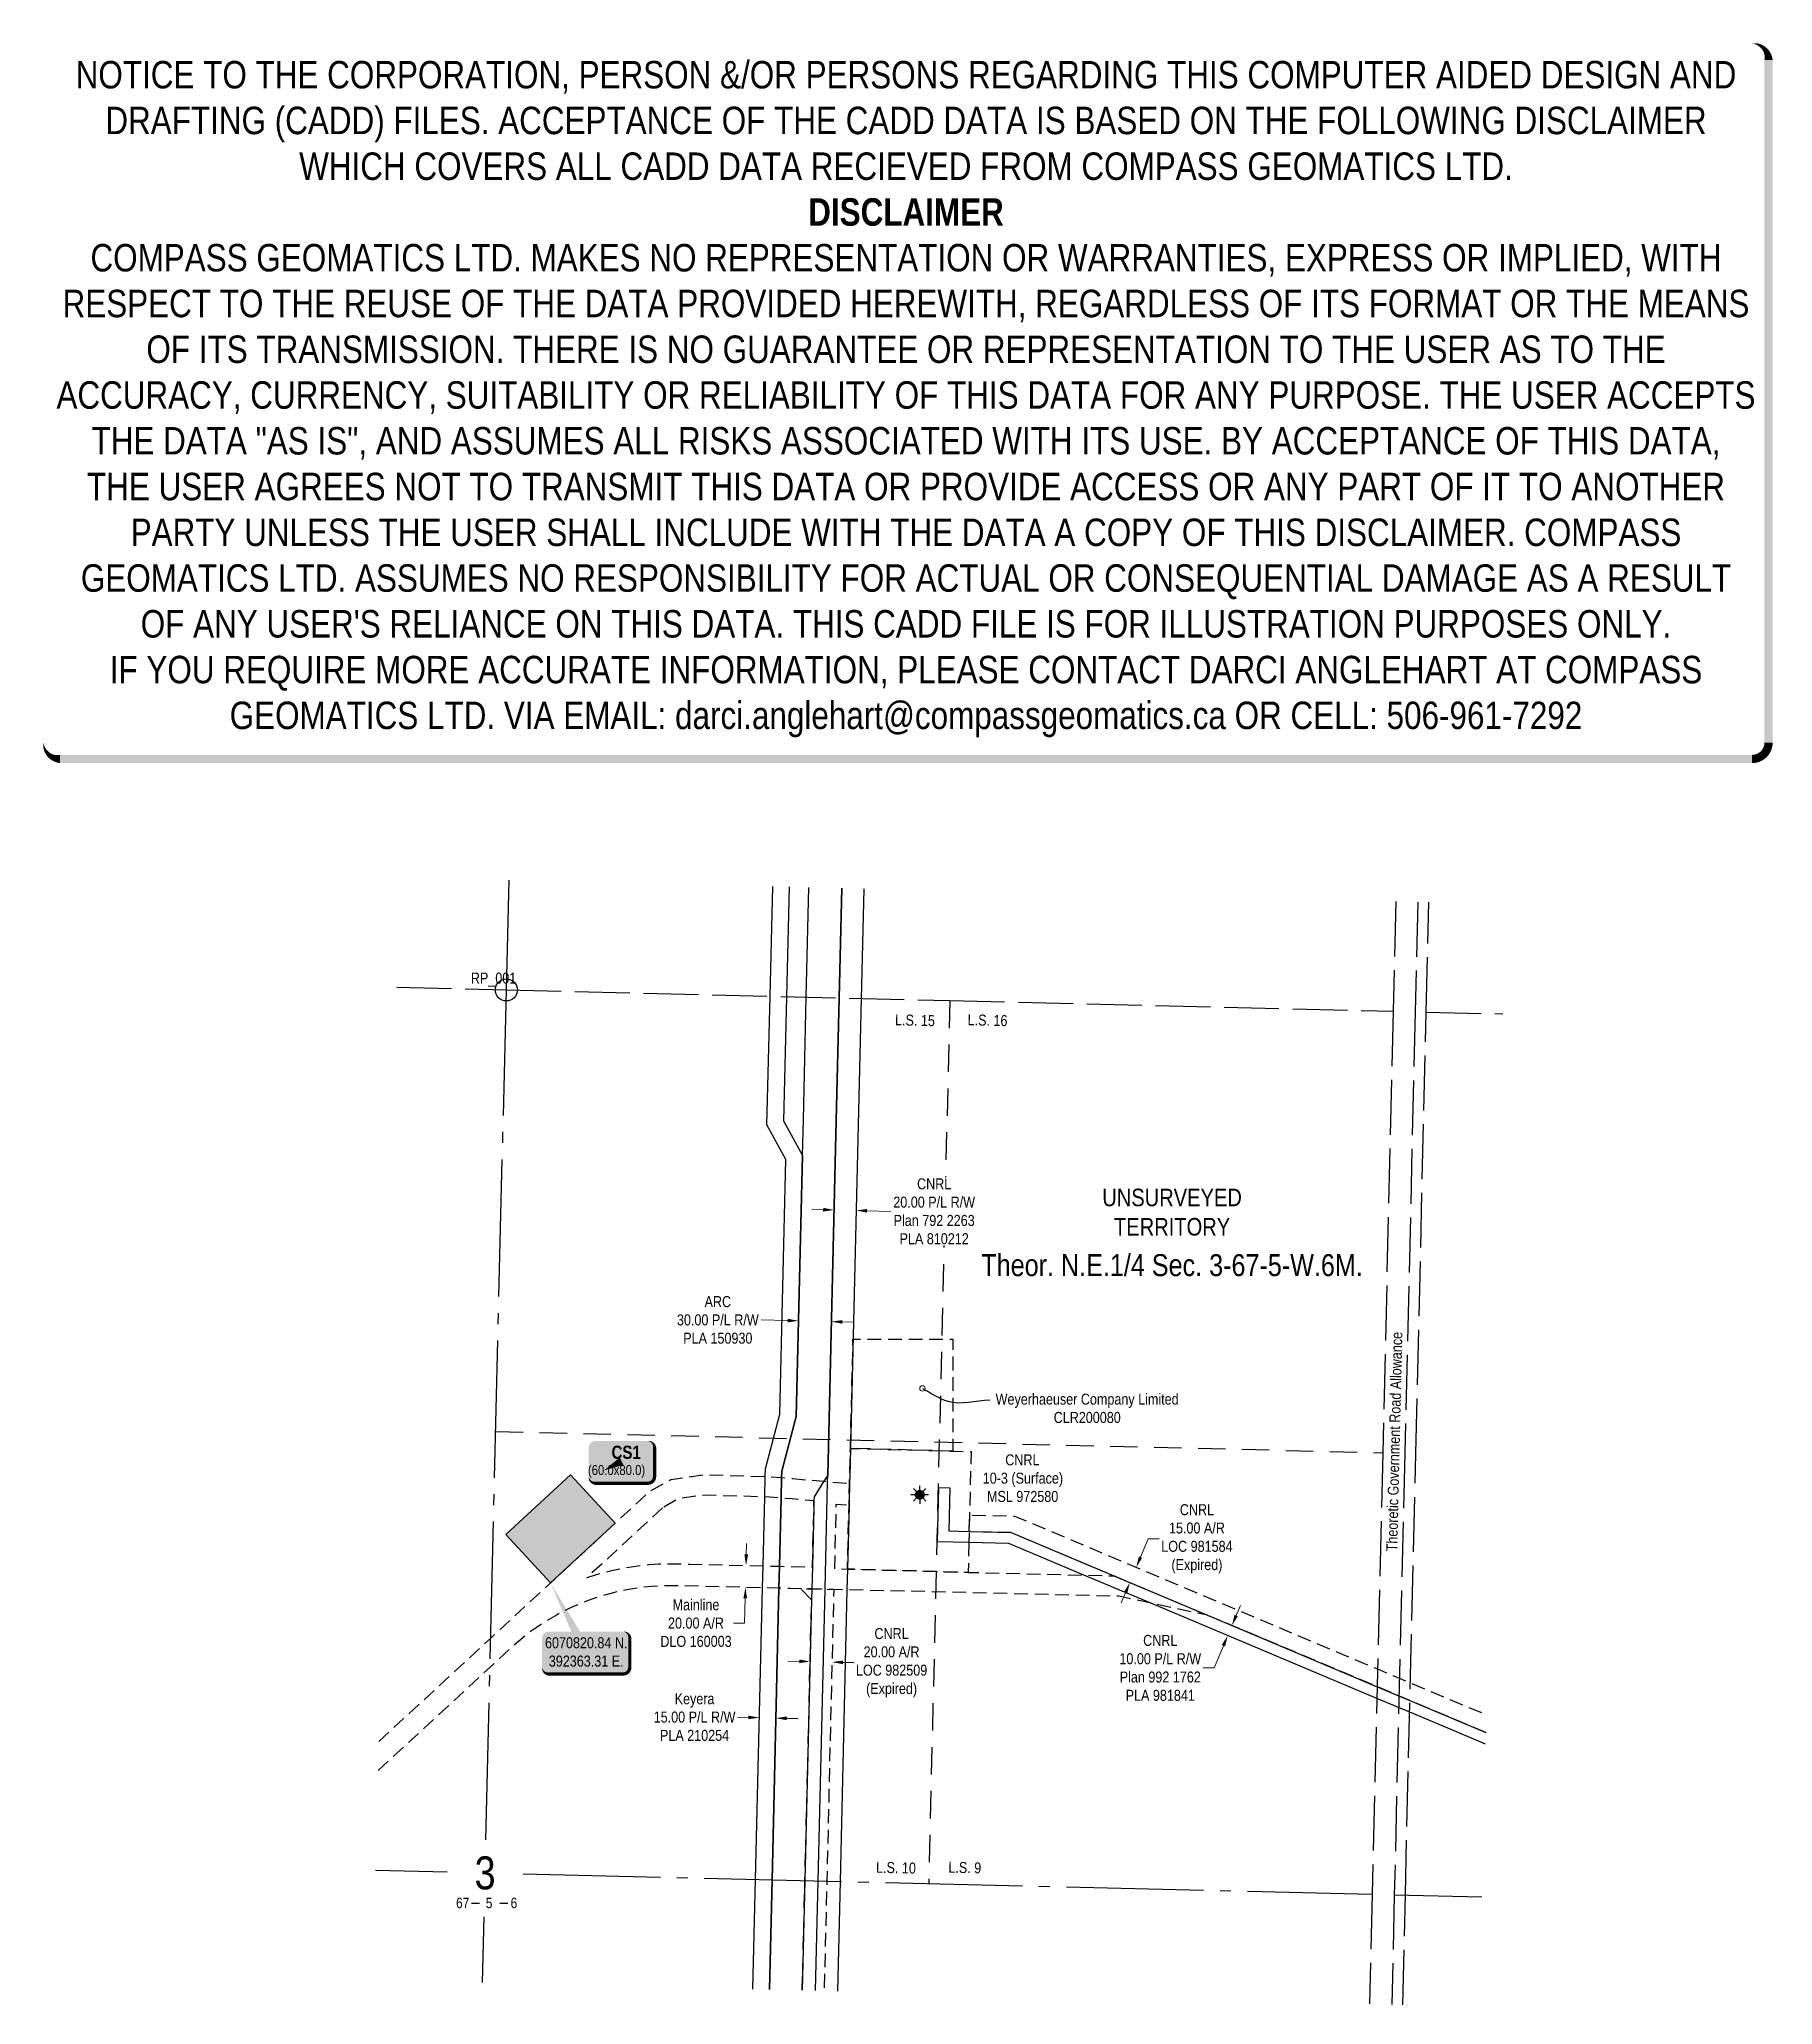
# Model space of a CAD drawing. Extents: x 391897 to 393477, y 6070437 to 6072227.
import ezdxf
from ezdxf.enums import TextEntityAlignment as Align

# ---------------------------------------------------------------- set-up
doc = ezdxf.new("R2010")
doc.units = 0
doc.header["$LTSCALE"] = 5
doc.header["$PDMODE"] = 3
doc.header["$PDSIZE"] = 10
for name, pattern in [('foc-ACCESSROAD', [3.75, 2.5, -1.25]), ('foc-LSD', [8, 5, -3]), ('foc-QUARTERLINE', [33, 25, -3, 2, -3]), ('foc-UNSURVEYED', [12.5, 10, -2.5])]:
    doc.linetypes.add(name, pattern=pattern)
doc.layers.get('Defpoints').update_dxf_attribs({"color": 9})
for name, color, linetype in [('10', 1, 'Continuous'), ('35', 37, 'Continuous'), ('9', 3, 'Continuous'), ('C-AR', 13, 'foc-ACCESSROAD'), ('C-RW', 13, 'Continuous'), ('C-SYMBOL', 7, 'Continuous'), ('C-WS', 13, 'foc-ACCESSROAD'), ('C-WS-S', 8, 'Continuous'), ('DETAIL-T', 7, 'Continuous'), ('F-AR', 190, 'foc-ACCESSROAD'), ('F-RW', 190, 'Continuous'), ('F-WS', 190, 'foc-ACCESSROAD'), ('L-ROAD-T', 7, 'Continuous'), ('L-SECLBL', 7, 'Continuous'), ('L-SECQ', 8, 'foc-QUARTERLINE'), ('L-SECTION-LSD', 7, 'foc-LSD'), ('L-UNS-T', 3, 'Continuous'), ('L-USEC', 7, 'foc-UNSURVEYED'), ('P-TEMP-BLOCKS', 250, 'Continuous'), ('P-TEMP-BLUE', 146, 'Continuous')]:
    doc.layers.add(name, color=color, linetype=linetype)
for name, color, linetype, lineweight in [('C-AR-T', 13, 'Continuous', 9), ('C-RW-T', 13, 'Continuous', 9), ('C-WS-T', 13, 'Continuous', 9), ('F-AR-T', 190, 'Continuous', 9), ('F-RW-T', 190, 'Continuous', 9), ('F-WS-T', 190, 'Continuous', 9)]:
    doc.layers.add(name, color=color, linetype=linetype, lineweight=lineweight)
doc.layers.add('DISCLAIMER', color=7, linetype='Continuous', plot=False)
doc.layers.add('P-TEMP-BLUE-H', color=7, linetype='Continuous', true_color=0x99e6ff)
doc.styles.add('100L', font='ARIALN.TTF', dxfattribs={"height": 11})
doc.styles.add('175L', font='ARIALN.TTF', dxfattribs={"height": 20})
doc.styles.add('80', font='ARIALN.TTF', dxfattribs={"height": 10})
doc.styles.add('80CG', font='ARIALN.TTF', dxfattribs={"height": 10})
doc.styles.add('80L', font='ARIALN.TTF', dxfattribs={"height": 10})
doc.styles.add('BOLD', font='ARIALNB.TTF')
doc.styles.add('SIMPLEX', font='ARIALN.TTF')
doc.dimstyles.new('Compass 5 000', dxfattribs={"dimscale": 5, "dimtxt": 9, "dimasz": 2, "dimexe": 0.2, "dimexo": 0.0625, "dimgap": 0.5, "dimtad": 0, "dimtih": 1, "dimtoh": 1, "dimzin": 0, "dimdsep": 46, "dimtxsty": '80CG', "dimcen": 0.1, "dimse1": 1, "dimse2": 1, "dimclrd": 256, "dimclrt": 256, "dimaunit": 1, "dimadec": 4, "dimazin": 0, "dimtfac": 0.06, "dimtofl": 0, "dimtmove": 0, "dimatfit": 1, "dimfxl": 0.2, "dimtolj": 1, "dimtzin": 0, "dimlwd": -1, "dimarcsym": 0})

# ---------------------------------------------------------------- blocks, each defined once
blk = doc.blocks.new('L-SECLBL')
at = {"layer": '9', "color": 7}
for p, q in [((-5.1, -27.8), (-12.3, -27.8)), ((20.7, -27.8), (13.5, -27.8))]:
    blk.add_line(p, q, dxfattribs=at)
at = {"layer": '10', "color": 2, "style": 'SIMPLEX'}
blk.add_attdef('SEC', text='', height=30, dxfattribs=at).set_placement((0, 0), align=Align.MIDDLE)
at = {"layer": '10', "color": 5, "style": '80L'}
blk.add_attdef('TWP', text='', height=9.5, dxfattribs=at).set_placement((-14.4, -27.4), align=Align.MIDDLE_RIGHT)
blk.add_attdef('RGE', text='', height=9.5, dxfattribs=at).set_placement((3.6, -27.4), align=Align.MIDDLE_CENTER)
blk.add_attdef('MER', text='', height=9.5, dxfattribs=at).set_placement((23.2, -27.4), align=Align.MIDDLE_LEFT)
blk = doc.blocks.new('*U21')
h = blk.add_hatch(color=254)
edge = h.paths.add_edge_path()
edge.add_line((-34, -20), (34, -20))
edge.add_arc((34, -14), 6, 270, 360)
edge.add_line((40, -14), (40, 12.5))
edge.add_arc((34, 12.5), 6, 0, 90)
edge.add_line((34, 18.5), (-34, 18.5))
edge.add_arc((-34, 12.5), 6, 90, 180)
edge.add_line((-40, 12.5), (-40, -14))
edge.add_arc((-34, -14), 6, 180, 270)
at = {"color": 1, "flags": 128}
blk.add_lwpolyline([(-32.2, 62.9, 0, 10, 0), (0, 0, 5, 5, 0)], format="xyseb", dxfattribs=at)
blk.add_lwpolyline([(-34, -20, 3, 3, 0), (34, -20, 3, 3, 0.414214), (40, -14, 3, 3, 0), (40, 12.5, 3, 0, 0.414214), (34, 18.5, 0, 0, 0), (-34, 18.5, 0, 0, 0.414214), (-40, 12.5, 0, 0, 0), (-40, -14, 0, 3, 0.414214)], format="xyseb", close=True, dxfattribs=at)
at = {"color": 1, "style": '80'}
blk.add_attdef('ENTER_TEXT_001', (-36, -5), '', height=10, dxfattribs=at)
blk = doc.blocks.new('*U22')
at = {"true_color": 0x99e6ff}
h = blk.add_hatch(color=141, dxfattribs=at)
edge = h.paths.add_edge_path()
edge.add_line((-24, -20), (24, -20))
edge.add_arc((24, -14), 6, 270, 360)
edge.add_line((30, -14), (30, 12.5))
edge.add_arc((24, 12.5), 6, 0, 90)
edge.add_line((24, 18.5), (-24, 18.5))
edge.add_arc((-24, 12.5), 6, 90, 180)
edge.add_line((-30, 12.5), (-30, -14))
edge.add_arc((-24, -14), 6, 180, 270)
at = {"color": 250, "flags": 128}
blk.add_lwpolyline([(-24, -20, 3, 3, 0), (24, -20, 3, 3, 0.414214), (30, -14, 3, 3, 0), (30, 12.5, 3, 0, 0.414214), (24, 18.5, 0, 0, 0), (-24, 18.5, 0, 0, 0.414214), (-30, 12.5, 0, 0, 0), (-30, -14, 0, 3, 0.414214)], format="xyseb", close=True, dxfattribs=at)
at = {"flags": 128}
blk.add_lwpolyline([(-16.1, -8.3, 0, 7.5, 0), (0, 0, 0, 0, 0)], format="xyseb", dxfattribs=at)
at = {"color": 250}
for tag, p, height, style in [('TEMP_AREA_W1_001', (-9.2, 2.2), 12, 'BOLD'), ('ENTER_TEXT_001', (-30.7, -12.5), 9, '80')]:
    blk.add_attdef(tag, p, '', height=height, dxfattribs=dict(at, style=style))
blk = doc.blocks.new('*D23')
at = {"layer": 'Defpoints', "color": 0, "transparency": 16777216}
for p in [(392519.5, 6070837.3), (392519, 6070817.3), (392540.9, 6070816.8)]:
    blk.add_point(p, dxfattribs=at)
at = {"layer": 'F-AR-T', "transparency": 16777216}
for p, q in [((392541.6, 6070846.7), (392541.9, 6070856.7)), ((392540.7, 6070806.8), (392540.1, 6070784.2)), ((392540.1, 6070784.2), (392530.1, 6070784.2))]:
    blk.add_line(p, q, dxfattribs=at)
for points in [[(392539.9, 6070846.8), (392543.3, 6070846.7), (392541.4, 6070836.7)], [(392539, 6070806.8), (392542.3, 6070806.7), (392540.9, 6070816.8)]]:
    blk.add_solid(points, dxfattribs=at)
at = {"layer": 'F-AR-T', "transparency": 16777216, "insert": (392495.8, 6070784.2), "char_height": 10, "attachment_point": 5, "style": '80CG'}
blk.add_mtext('\\A1;Mainline\\P20.00 A/R\\PDLO 160003', dxfattribs=at)
blk = doc.blocks.new('*D24')
at = {"layer": 'C-AR-T', "transparency": 16777216}
for p, q in [((392589.8, 6070749.4), (392579.8, 6070749.7)), ((392629.7, 6070748.5), (392639.7, 6070748.2))]:
    blk.add_line(p, q, dxfattribs=at)
for points in [[(392589.9, 6070751.1), (392589.8, 6070747.8), (392599.8, 6070749.2)], [(392629.8, 6070750.1), (392629.7, 6070746.8), (392619.7, 6070748.7)]]:
    blk.add_solid(points, dxfattribs=at)
at = {"layer": 'Defpoints', "color": 0, "transparency": 16777216}
for p in [(392600.2, 6070763.9), (392620.1, 6070763.4), (392619.7, 6070748.7)]:
    blk.add_point(p, dxfattribs=at)
at = {"layer": 'C-AR-T', "transparency": 16777216, "insert": (392674, 6070748.2), "char_height": 10, "attachment_point": 5, "style": '80CG'}
blk.add_mtext('\\A1;CNRL\\P20.00 A/R\\PLOC 982509\\P(Expired)', dxfattribs=at)
blk = doc.blocks.new('*D25')
at = {"layer": 'C-AR-T', "transparency": 16777216}
for p, q in [((392900.8, 6070844.2), (392907.9, 6070861)), ((392907.9, 6070861), (392917.9, 6070861)), ((392887.2, 6070811.9), (392883.3, 6070802.7))]:
    blk.add_line(p, q, dxfattribs=at)
for points in [[(392899.3, 6070844.9), (392902.3, 6070843.6), (392896.9, 6070835)], [(392885.7, 6070812.6), (392888.7, 6070811.3), (392891.1, 6070821.2)]]:
    blk.add_solid(points, dxfattribs=at)
at = {"layer": 'Defpoints', "color": 0, "transparency": 16777216}
for p in [(392896.9, 6070835), (392902.8, 6070832.5), (392897, 6070818.7)]:
    blk.add_point(p, dxfattribs=at)
at = {"layer": 'C-AR-T', "transparency": 16777216, "insert": (392952.2, 6070861), "char_height": 10, "attachment_point": 5, "style": '80CG'}
blk.add_mtext('\\A1;CNRL\\P15.00 A/R\\PLOC 981584\\P(Expired)', dxfattribs=at)
blk = doc.blocks.new('*D26')
at = {"layer": 'Defpoints', "color": 0, "transparency": 16777216}
for p in [(392589.2, 6071059.5), (392589.2, 6071056.9), (392619.1, 6071056.1)]:
    blk.add_point(p, dxfattribs=at)
at = {"layer": 'F-RW-T', "transparency": 16777216}
for p, q in [((392579.2, 6071059.7), (392555.1, 6071060.3)), ((392629.2, 6071058.5), (392639.2, 6071058.3))]:
    blk.add_line(p, q, dxfattribs=at)
for points in [[(392579.3, 6071061.4), (392579.2, 6071058.1), (392589.2, 6071059.5)], [(392629.2, 6071060.2), (392629.2, 6071056.9), (392619.2, 6071058.8)]]:
    blk.add_solid(points, dxfattribs=at)
at = {"layer": 'F-RW-T', "transparency": 16777216, "insert": (392515.7, 6071060.3), "char_height": 10, "attachment_point": 5, "style": '80CG'}
blk.add_mtext('\\A1;ARC\\P30.00 P/L R/W\\PPLA 150930', dxfattribs=at)
blk = doc.blocks.new('*D27')
at = {"layer": 'Defpoints', "color": 0, "transparency": 16777216}
for p in [(392553.6, 6070698.1), (392553.7, 6070702.8), (392568.7, 6070702.4)]:
    blk.add_point(p, dxfattribs=at)
at = {"layer": 'F-RW-T', "transparency": 16777216}
for p, q in [((392543.6, 6070698.3), (392533.6, 6070698.6)), ((392578.6, 6070697.5), (392588.6, 6070697.3))]:
    blk.add_line(p, q, dxfattribs=at)
for points in [[(392543.6, 6070700), (392543.5, 6070696.7), (392553.6, 6070698.1)], [(392578.6, 6070699.2), (392578.5, 6070695.8), (392568.6, 6070697.7)]]:
    blk.add_solid(points, dxfattribs=at)
at = {"layer": 'F-RW-T', "transparency": 16777216, "insert": (392494.5, 6070698.6), "char_height": 10, "attachment_point": 5, "style": '80CG'}
blk.add_mtext('\\A1;Keyera\\P15.00 P/L R/W\\PPLA 210254', dxfattribs=at)
blk = doc.blocks.new('*D28')
at = {"layer": 'C-RW-T', "transparency": 16777216}
for p, q in [((392611.6, 6071160.7), (392601.6, 6071160.9)), ((392651.6, 6071159.7), (392673.3, 6071159.2))]:
    blk.add_line(p, q, dxfattribs=at)
for points in [[(392611.7, 6071162.4), (392611.6, 6071159), (392621.6, 6071160.5)], [(392651.7, 6071161.4), (392651.6, 6071158.1), (392641.6, 6071160)]]:
    blk.add_solid(points, dxfattribs=at)
at = {"layer": 'Defpoints', "color": 0, "transparency": 16777216}
for p in [(392641.6, 6071160), (392618.5, 6071029.7), (392638.5, 6071029.3)]:
    blk.add_point(p, dxfattribs=at)
at = {"layer": 'C-RW-T', "transparency": 16777216, "insert": (392712.8, 6071159.2), "char_height": 10, "attachment_point": 5, "style": '80CG', "bg_fill": 3, "box_fill_scale": 1.1, "bg_fill_color": 256, "bg_fill_true_color": 13158600, "bg_fill_transparency": 0}
blk.add_mtext('\\A1;CNRL\\P20.00 P/L R/W\\PPlan 792 2263\\PPLA 810212', dxfattribs=at)
blk = doc.blocks.new('*D29')
at = {"layer": 'C-RW-T', "transparency": 16777216}
for p, q in [((392988, 6070791.2), (392991.9, 6070800.4)), ((392976.4, 6070763.6), (392967.9, 6070743.4)), ((392967.9, 6070743.4), (392957.9, 6070743.4))]:
    blk.add_line(p, q, dxfattribs=at)
for points in [[(392986.4, 6070791.8), (392989.5, 6070790.6), (392984.1, 6070782)], [(392974.8, 6070764.3), (392977.9, 6070763), (392980.2, 6070772.8)]]:
    blk.add_solid(points, dxfattribs=at)
at = {"layer": 'Defpoints', "color": 0, "transparency": 16777216}
for p in [(392980.2, 6070772.8), (392998.2, 6070765.3), (393002, 6070774.4)]:
    blk.add_point(p, dxfattribs=at)
at = {"layer": 'C-RW-T', "transparency": 16777216, "insert": (392918.8, 6070743.4), "char_height": 10, "attachment_point": 5, "style": '80CG'}
blk.add_mtext('\\A1;CNRL\\P10.00 P/L R/W\\PPlan 992 1762\\PPLA 981841', dxfattribs=at)
blk = doc.blocks.new('GAS')
h = blk.add_hatch(color=255)
h.dxf.hatch_style = 1
edge = h.paths.add_edge_path()
edge.add_arc((0, 0), 0.9, 0, 360)
for p, q in [((-0.81, 0), (-1.62, 0)), ((-0.57, 0.57), (-1.14, 1.14)), ((0, 0.81), (0, 1.62)), ((0.57, 0.57), (1.14, 1.14)), ((1.62, 0), (0.81, 0)), ((-0.57, -0.57), (-1.14, -1.14)), ((0, -0.81), (0, -1.62)), ((1.14, -1.14), (0.57, -0.57))]:
    blk.add_line(p, q)
blk.add_circle((0, 0), 0.8)
blk = doc.blocks.new('Disclaimer_Legal')
at = {"layer": 'DISCLAIMER', "color": 254, "flags": 128}
blk.add_lwpolyline([(-3612.9, -1104.6, 37.5, 37.5, 0), (4096.1, -1104.6, 37.5, 37.5, 0.414214), (4171.1, -1029.6, 37.5, 37.5, 0), (4171.1, 2078.7, 37.5, 0, 0.414214), (4096.1, 2153.7, 0, 0, 0), (-3612.9, 2153.7, 0, 0, 0.414214), (-3687.9, 2078.7, 0, 0, 0), (-3687.9, -1029.6, 0, 37.5, 0.414214)], format="xyseb", close=True, dxfattribs=at)
at = {"layer": 'DISCLAIMER', "color": 254, "insert": (241.6, 533.9), "char_height": 125, "width": 7717.568, "attachment_point": 5, "style": '80'}
blk.add_mtext('NOTICE TO THE CORPORATION, PERSON &/OR PERSONS REGARDING THIS COMPUTER AIDED DESIGN AND DRAFTING (CADD) FILES. ACCEPTANCE OF THE CADD DATA IS BASED ON THE FOLLOWING DISCLAIMER WHICH COVERS ALL CADD DATA RECIEVED FROM COMPASS GEOMATICS LTD.\\P{\\fArial Narrow|b1|i0|c0|p34;DISCLAIMER}\\PCOMPASS GEOMATICS LTD. MAKES NO REPRESENTATION OR WARRANTIES, EXPRESS OR IMPLIED, WITH RESPECT TO THE REUSE OF THE DATA PROVIDED HEREWITH, REGARDLESS OF ITS FORMAT OR THE MEANS OF ITS TRANSMISSION. THERE IS NO GUARANTEE OR REPRESENTATION TO THE USER AS TO THE ACCURACY, CURRENCY, SUITABILITY OR RELIABILITY OF THIS DATA FOR ANY PURPOSE. THE USER ACCEPTS THE DATA "AS IS", AND ASSUMES ALL RISKS ASSOCIATED WITH ITS USE. BY ACCEPTANCE OF THIS DATA, THE USER AGREES NOT TO TRANSMIT THIS DATA OR PROVIDE ACCESS OR ANY PART OF IT TO ANOTHER PARTY UNLESS THE USER SHALL INCLUDE WITH THE DATA A COPY OF THIS DISCLAIMER. COMPASS GEOMATICS LTD. ASSUMES NO RESPONSIBILITY FOR ACTUAL OR CONSEQUENTIAL DAMAGE AS A RESULT OF ANY USER\'S RELIANCE ON THIS DATA. THIS CADD FILE IS FOR ILLUSTRATION PURPOSES ONLY.\\PIF YOU REQUIRE MORE ACCURATE INFORMATION, PLEASE CONTACT DARCI ANGLEHART AT COMPASS GEOMATICS LTD. VIA EMAIL: darci.anglehart@compassgeomatics.ca OR CELL: 506-961-7292', dxfattribs=at)

msp = doc.modelspace()

# ---------------------------------------------------------------- hatches: boundary and pattern name
at = {"layer": 'P-TEMP-BLUE-H'}
h = msp.add_hatch(color=256, dxfattribs=at)
h.dxf.hatch_style = 1
h.paths.add_polyline_path([(392363.312, 6070820.835), (392322.625, 6070864.902), (392381.403, 6070919.171), (392422.09, 6070875.105)])

# ---------------------------------------------------------------- linework, layer by layer
at = {"layer": '35', "color": 3}
msp.add_circle((392323.044, 6071360.87), 10, dxfattribs=at)
at = {"layer": 'C-AR', "flags": 128}
for points in [[(393215.42, 6070684.585), (393146.291, 6070713.693), (393116.417, 6070726.273), (392961.787, 6070791.381), (392876.44, 6070827.319), (392782.812, 6070866.747), (392744.669, 6070867.667), (392744.989, 6070881.042), (392745.028, 6070882.661), (392786.013, 6070881.673), (393116.8, 6070742.453), (393146.675, 6070729.88), (393215.803, 6070700.785)], [(392592.677, 6070449.837), (392595.063, 6070549.762), (392601.132, 6070805.329), (392591.323, 6070815.56), (392601.403, 6070815.32), (392613.398, 6070815.034), (392621.302, 6070814.847), (392614.984, 6070549.283), (392612.606, 6070449.358)]]:
    msp.add_lwpolyline(points, dxfattribs=at)
at = {"layer": 'C-RW'}
for points in [[(392604.672, 6070449.549), (392607.058, 6070549.474), (392613.398, 6070815.034), (392615.738, 6070913.074), (392615.87, 6070918.811), (392623.592, 6071241.955), (392626.257, 6071353.574), (392628.643, 6071453.524)], [(393215.168, 6070673.956), (393176.531, 6070690.237), (393146.039, 6070703.07), (393116.165, 6070715.642), (392909.595, 6070802.573), (392849.27, 6070827.962), (392780.73, 6070856.81), (392744.431, 6070857.677), (392715.811, 6070858.36), (392716.989, 6070907.745), (392726.982, 6070907.506), (392726.044, 6070868.117), (392744.669, 6070867.667), (392782.812, 6070866.747), (392876.44, 6070827.319), (392961.787, 6070791.381), (393116.417, 6070726.273), (393146.291, 6070713.693), (393215.42, 6070684.585)]]:
    msp.add_lwpolyline(points, dxfattribs=at)
at = {"layer": 'C-WS', "flags": 128}
msp.add_lwpolyline([(392744.431, 6070857.677), (392743.781, 6070830.451), (392633.835, 6070833.387), (392635.219, 6070891.325), (392635.386, 6070898.36), (392635.694, 6070911.351), (392635.86, 6070918.351), (392636.46, 6070943.342), (392641.699, 6070943.202), (392729.87, 6070940.846), (392746.406, 6070940.405), (392745.028, 6070882.661), (392744.989, 6070881.042), (392744.669, 6070867.667), (392744.431, 6070857.677)], close=True, dxfattribs=at)
at = {"layer": 'F-AR', "flags": 128}
msp.add_lwpolyline([(392206.699, 6070676.347), (392243.418, 6070710.119), (392308.833, 6070770.634), (392313.204, 6070774.57), (392453.464, 6070904.073), (392472.82, 6070915.156), (392502.128, 6070919.359), (392558.824, 6070917.674), (392564.39, 6070917.509), (392573.8, 6070916.696), (392583.8, 6070915.832), (392612.417, 6070913.364), (392615.737, 6070913.074), (392635.694, 6070911.351), (392635.386, 6070898.36), (392635.219, 6070891.325), (392623.283, 6070892.356), (392621.883, 6070833.707), (392633.835, 6070833.387), (392743.781, 6070830.451), (392849.27, 6070827.962), (392876.44, 6070827.319), (392961.787, 6070791.381), (392909.595, 6070802.573), (392881.192, 6070808.663), (392633.386, 6070814.557), (392621.302, 6070814.847), (392613.398, 6070815.034), (392601.403, 6070815.32), (392591.323, 6070815.56), (392581.412, 6070815.794), (392571.396, 6070816.033), (392556.406, 6070816.39), (392477.697, 6070818.266), (392470.178, 6070818.313), (392462.66, 6070818.097), (392455.155, 6070817.619), (392447.672, 6070816.878), (392440.218, 6070815.876), (392432.805, 6070814.614), (392425.44, 6070813.092), (392418.133, 6070811.314), (392410.892, 6070809.282), (392403.728, 6070806.998), (392396.647, 6070804.464), (392389.659, 6070801.684), (392382.773, 6070798.662), (392375.997, 6070795.4), (392369.339, 6070791.903), (392362.808, 6070788.176), (392356.41, 6070784.222), (392350.156, 6070780.047), (392344.051, 6070775.655), (392338.135, 6070770.949), (392326.709, 6070761.239), (392308.195, 6070744.127), (392206.063, 6070649.728)], dxfattribs=at)
msp.add_lwpolyline([(392465.306, 6070889.197), (392396.351, 6070825.605), (392397.446, 6070825.959), (392404.27, 6070828.167), (392412.274, 6070830.446), (392420.354, 6070832.439), (392428.5, 6070834.145), (392436.701, 6070835.562), (392444.947, 6070836.688), (392453.227, 6070837.52), (392461.532, 6070838.059), (392478.173, 6070838.253), (392490.17, 6070837.967), (392556.884, 6070836.379), (392571.874, 6070836.022), (392581.889, 6070835.784), (392601.866, 6070835.479), (392603.132, 6070889.089), (392603.286, 6070895.533), (392583.357, 6070897.251), (392573.356, 6070898.115), (392563.137, 6070898.997), (392558.382, 6070899.139), (392503.163, 6070900.78), (392479.343, 6070897.363), (392465.306, 6070889.197)], close=True, dxfattribs=at)
at = {"layer": 'F-RW'}
for points in [[(392547.681, 6070450.916), (392550.067, 6070550.844), (392556.406, 6070816.39), (392556.884, 6070836.379), (392558.382, 6070899.139), (392558.824, 6070917.674), (392558.992, 6070924.673), (392572.183, 6070974.365), (392577.737, 6071206.395), (392560.494, 6071237.983), (392563.29, 6071355.087), (392565.675, 6071455.036)], [(392580.665, 6071454.676), (392578.28, 6071354.726), (392575.581, 6071241.641), (392592.823, 6071210.053), (392587.13, 6070972.233), (392573.939, 6070922.541), (392573.8, 6070916.696), (392573.356, 6070898.115), (392571.874, 6070836.022), (392571.396, 6070816.033), (392565.056, 6070550.483), (392562.67, 6070450.557)], [(392562.67, 6070450.557), (392565.056, 6070550.483), (392571.396, 6070816.033), (392571.874, 6070836.022), (392573.356, 6070898.115), (392573.8, 6070916.696), (392573.939, 6070922.541), (392587.13, 6070972.233), (392592.823, 6071210.053), (392593.604, 6071242.672), (392596.27, 6071354.294), (392598.657, 6071454.244)], [(392628.644, 6071453.524), (392626.257, 6071353.574), (392623.591, 6071241.955), (392615.862, 6070918.812), (392612.416, 6070913.368), (392603.405, 6070899.139), (392603.302, 6070895.533), (392603.148, 6070889.089), (392601.879, 6070835.478), (392601.403, 6070815.32), (392601.149, 6070805.329), (392595.063, 6070549.762), (392592.677, 6070449.837)]]:
    msp.add_lwpolyline(points, dxfattribs=at)
at = {"layer": 'L-SECQ'}
for p, q in [((392323.044, 6071360.87), (392325.45, 6071460.803)), ((392304.406, 6070586.755), (392323.044, 6071360.87)), ((392203.899, 6070559.169), (392269.186, 6070557.602)), ((392338.422, 6070555.94), (393111.94, 6070537.37)), ((393132.043, 6070536.887), (393211.873, 6070534.97)), ((392301.278, 6070456.828), (392302.722, 6070516.802))]:
    msp.add_line(p, q, dxfattribs=at)
at = {"layer": 'L-SECTION-LSD'}
for p, q in [((392727.021, 6071351.171), (392707.813, 6070547.072)), ((392313.364, 6070958.821), (393121.469, 6070939.422))]:
    msp.add_line(p, q, dxfattribs=at)
at = {"layer": 'L-USEC'}
for p, q in [((393133.367, 6071441.407), (393130.998, 6071341.472)), ((393153.47, 6071440.924), (393151.101, 6071340.996)), ((393161.153, 6071340.749), (393163.522, 6071440.683)), ((392223.111, 6071363.269), (392323.044, 6071360.87)), ((392323.044, 6071360.87), (392727.021, 6071351.171)), ((392727.021, 6071351.171), (393130.998, 6071341.472)), ((393130.998, 6071341.472), (393121.469, 6070939.422)), ((393151.101, 6071340.996), (393141.573, 6070938.945)), ((393151.625, 6070938.699), (393161.153, 6071340.749)), ((393161.153, 6071340.749), (393230.931, 6071339.073)), ((393121.469, 6070939.422), (393111.94, 6070537.37)), ((393141.573, 6070938.945), (393132.044, 6070536.893)), ((393142.095, 6070536.646), (393151.625, 6070938.699)), ((393111.94, 6070537.37), (393109.572, 6070437.435)), ((393132.044, 6070536.894), (393129.675, 6070436.952)), ((393139.727, 6070436.711), (393142.095, 6070536.646))]:
    msp.add_line(p, q, dxfattribs=at)
at = {"layer": 'P-TEMP-BLUE'}
msp.add_lwpolyline([(392363.312, 6070820.835), (392322.625, 6070864.902), (392381.403, 6070919.171), (392422.09, 6070875.105)], close=True, dxfattribs=at)

# ---------------------------------------------------------------- block references
at = {"layer": 'C-WS-S', "xscale": 5.000000000000001, "yscale": 5.000000000000001, "zscale": 5.000000000000001}
msp.add_blockref('GAS', (392699.635, 6070901.081), dxfattribs=at)
at = {"layer": 'Defpoints', "xscale": 0.2, "yscale": 0.2, "zscale": 0.2}
msp.add_blockref('Disclaimer_Legal', (392638.816, 6071792.114), dxfattribs=at)
at = {"layer": 'DETAIL-T'}
ref = msp.add_blockref('*U21', (392395.53, 6070757.921), dxfattribs=dict(at, xscale=0.9996270193445967, yscale=0.9996270193445967, zscale=0.9996270193445967))
ref.add_attrib('ENTER_TEXT_001', '6070820.84 N.', (392358.249, 6070761.338), dxfattribs={"layer": '0', "color": 1, "height": 9.99627, "style": '80'})
ref.add_attrib('ENTER_TEXT_002', '392363.31 E.', (392361.723, 6070744.637), dxfattribs={"layer": '0', "color": 1, "height": 9.99627, "style": '80'})
at = {"layer": 'L-SECLBL', "color": 3, "xscale": 0.9996229999999999, "yscale": 0.9996229999999999, "zscale": 0.9996229999999999}
msp.add_blockref('L-SECLBL', (392303.684, 6070556.774), dxfattribs=at).add_auto_attribs({'SEC': '3', 'TWP': '67', 'RGE': '5', 'MER': '6'})
at = {"layer": 'P-TEMP-BLOCKS', "xscale": 0.9996229999999999, "yscale": 0.9996229999999999, "zscale": 0.9996229999999999}
msp.add_blockref('*U22', (392428.042, 6070931.609), dxfattribs=at).add_auto_attribs({'TEMP_AREA_W1_001': 'CS1', 'ENTER_TEXT_001': '(60.0x80.0)'})

# ---------------------------------------------------------------- texts
at = {"layer": '35', "color": 3, "style": '80'}
msp.add_attdef('RP_001', (392290.683, 6071366.624), 'RP', height=10, dxfattribs=at)
at = {"layer": 'C-SYMBOL', "color": 3, "style": '175L'}
msp.add_text('Theor. N.E.1/4 Sec. 3-67-5-W.6M.', height=20, dxfattribs=at).set_placement((392929.556, 6071094.222), align=Align.BOTTOM_CENTER)
at = {"layer": 'C-WS-T', "insert": (392756.399, 6070937.895), "char_height": 9.99623, "attachment_point": 1, "style": '80L'}
msp.add_mtext_dynamic_manual_height_columns('\\pi21.20503;CNRL\\P\\pi0.66367;10-3 (Surface)\\P\\pi4.53669;MSL 972580', width=72.5965, gutter_width=49.981, heights=[0], dxfattribs=at)
at = {"layer": 'F-WS-T', "insert": (392768.684, 6070993.188), "char_height": 9.99623, "attachment_point": 1, "style": '80L'}
msp.add_mtext_dynamic_manual_height_columns('\\pi0.1284;Weyerhaeuser Company Limited\\P\\pi53.01091;CLR200080', width=166.01965, gutter_width=49.981, heights=[0], dxfattribs=at)
at = {"layer": 'L-ROAD-T', "style": '80L'}
msp.add_text('Theoretic Government Road Allowance', height=10, rotation=88.6422, dxfattribs=at).set_placement((393132.036, 6070949.519), align=Align.MIDDLE_CENTER)
at = {"layer": 'L-UNS-T', "color": 3, "insert": (392929.556, 6071158.406), "char_height": 15.99397, "attachment_point": 5, "style": '80L'}
msp.add_mtext_dynamic_manual_height_columns('UNSURVEYED TERRITORY', width=126.36609, gutter_width=47.482, heights=[0], dxfattribs=at)

# ---------------------------------------------------------------- dimensions: what is measured, and where the dimension line sits
at = {"layer": 'C-AR-T'}
dim = msp.add_linear_dim(base=(392896.914, 6070834.997), p1=(392896.958, 6070818.679), p2=(392902.786, 6070832.526), angle=67.175077, text='CNRL\\P15.00 A/R\\PLOC 981584\\P(Expired)', dimstyle='Compass 5 000', dxfattribs=at)
dim.commit()
dim.dimension.update_dxf_attribs({"geometry": '*D25', "text_midpoint": (392952.154, 6070861.014), "dimtype": 161})
dim = msp.add_aligned_dim(p1=(392600.161, 6070763.865), p2=(392620.077, 6070763.391), distance=-14.676, text='CNRL\\P20.00 A/R\\PLOC 982509\\P(Expired)', dimstyle='Compass 5 000', dxfattribs=at)
dim.commit()
dim.dimension.update_dxf_attribs({"geometry": '*D24', "text_midpoint": (392674.037, 6070748.243)})
at = {"layer": 'C-RW-T'}
dim = msp.add_linear_dim(base=(392980.25, 6070772.84), p1=(393002, 6070774.449), p2=(392998.152, 6070765.306), angle=247.177179, text='CNRL\\P10.00 P/L R/W\\PPlan 992 1762\\PPLA 981841', dimstyle='Compass 5 000', dxfattribs=at)
dim.commit()
dim.dimension.update_dxf_attribs({"geometry": '*D29', "text_midpoint": (392918.794, 6070743.445), "dimtype": 161})
at = {"layer": 'F-AR-T'}
dim = msp.add_linear_dim(base=(392540.899, 6070816.76), p1=(392519.455, 6070837.27), p2=(392518.979, 6070817.282), angle=268.634366, text='Mainline\\P20.00 A/R\\PDLO 160003', dimstyle='Compass 5 000', dxfattribs=at)
dim.commit()
dim.dimension.update_dxf_attribs({"geometry": '*D23', "text_midpoint": (392495.842, 6070784.187), "dimtype": 161})
at = {"layer": 'F-RW-T'}
dim = msp.add_linear_dim(base=(392589.219, 6071059.504), p1=(392619.147, 6071056.141), p2=(392589.156, 6071056.858), angle=178.628741, text='ARC\\P30.00 P/L R/W\\PPLA 150930', dimstyle='Compass 5 000', dxfattribs=at)
dim.commit()
dim.dimension.update_dxf_attribs({"geometry": '*D26', "text_midpoint": (392515.671, 6071060.319), "dimtype": 161})
dim = msp.add_aligned_dim(p1=(392568.683, 6070702.4), p2=(392553.693, 6070702.758), distance=4.656, text='Keyera\\P15.00 P/L R/W\\PPLA 210254', dimstyle='Compass 5 000', dxfattribs=at)
dim.commit()
dim.dimension.update_dxf_attribs({"geometry": '*D27', "text_midpoint": (392494.502, 6070698.58)})

# ---------------------------------------------------------------- leaders
at = {"layer": 'F-WS-T', "path_type": 1}
msp.add_leader([(392702.147, 6070997.913), (392725.128, 6070986.22), (392763.569, 6070987.472)], dimstyle='Compass 5 000', override={"dimasz": 1, "dimgap": 0.5, "dimtad": 0, "dimldrblk": 'DotBlank'}, dxfattribs=at)

# ---------------------------------------------------------------- next in the draw order: texts
at = {"layer": 'L-SECTION-LSD', "char_height": 10, "attachment_point": 1, "style": '100L', "bg_fill": 3, "box_fill_scale": 1.5, "bg_fill_color": 256, "bg_fill_transparency": 0}
for s, width, insert, rotation in [('\\pi1.8458;L.S. 15', 36.85945, (392675.459, 6071338.733), 358.624855), ('L.S. 16', 36.94144, (392743.418, 6071338.733), 358.624855), ('\\pi2.02908;L.S. 10', 36.95405, (392657.938, 6070566.969), 358.624753), ('L.S. 9', 30.52728, (392725.897, 6070566.969), 358.624753)]:
    msp.add_mtext_dynamic_manual_height_columns(s, width=width, gutter_width=55, heights=[0], dxfattribs=dict(at, insert=insert, rotation=rotation))

# ---------------------------------------------------------------- next in the draw order: linework, layer by layer
at = {"layer": 'C-RW'}
msp.add_lwpolyline([(392648.63, 6071453.045), (392646.244, 6071353.094), (392636.46, 6070943.342), (392635.863, 6070918.351), (392635.696, 6070911.351), (392635.386, 6070898.36), (392635.219, 6070891.325), (392633.835, 6070833.387), (392633.386, 6070814.557), (392627.045, 6070548.994), (392624.659, 6070449.069)], dxfattribs=at)

# ---------------------------------------------------------------- next in the draw order: dimensions: what is measured, and where the dimension line sits
at = {"layer": 'C-RW-T'}
dim = msp.add_linear_dim(base=(392641.633, 6071159.984), p1=(392618.516, 6071029.737), p2=(392638.512, 6071029.26), angle=358.632147, text='CNRL\\P20.00 P/L R/W\\PPlan 792 2263\\PPLA 810212', dimstyle='Compass 5 000', override={"dimtfill": 1}, dxfattribs=at)
dim.commit()
dim.dimension.update_dxf_attribs({"geometry": '*D28', "text_midpoint": (392712.801, 6071159.229), "dimtype": 161})

# ---------------------------------------------------------------- next in the draw order: linework, layer by layer
at = {"layer": 'F-WS', "flags": 128}
msp.add_lwpolyline([(392729.87, 6070940.846), (392641.699, 6070943.202), (392636.46, 6070943.342), (392638.836, 6071042.869), (392729.87, 6071042.87), (392729.87, 6070940.846)], close=True, dxfattribs=at)

doc.saveas('drawing.dxf')
